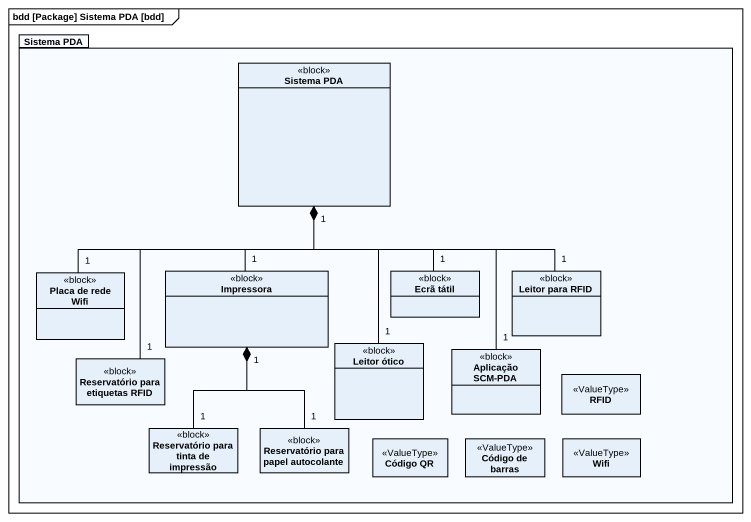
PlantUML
@startuml
mainframe bdd [Package] Sistema PDA [bdd]
hide circle
hide empty members
package "Sistema PDA" as Sistema_PDA {
  class "Sistema PDA" as Sistema_PDA_2 <<block>>
  class "Placa de rede Wifi" as Placa_de_rede_Wifi <<block>>
  class Impressora <<block>>
  class "Ecrã tátil" as Ecrã_tátil <<block>>
  class "Leitor para RFID" as Leitor_para_RFID <<block>>
  class "Leitor ótico" as Leitor_ótico <<block>>
  class "Aplicação SCM-PDA" as Aplicação_SCM_PDA <<block>>
  class "Reservatório para etiquetas RFID" as Reservatório_para_etiquetas <<block>>
  class RFID <<ValueType>>
  class "Reservatório para tinta de impressão" as Reservatório_para_tinta_de <<block>>
  class "Reservatório para papel autocolante" as Reservatório_para_papel <<block>>
  class "Código QR" as Código_QR <<ValueType>>
  class "Código de barras" as Código_de_barras <<ValueType>>
  class Wifi <<ValueType>>
}
Placa_de_rede_Wifi "1" -up-* Sistema_PDA_2
Impressora "1" -up-* Sistema_PDA_2
Ecrã_tátil "1" -up-* Sistema_PDA_2
Leitor_para_RFID "1" -up-* Sistema_PDA_2
Leitor_ótico "1" -up-* Sistema_PDA_2
Aplicação_SCM_PDA "1" -up-* Sistema_PDA_2
Reservatório_para_etiquetas "1" -up-* "1" Sistema_PDA_2
Reservatório_para_tinta_de "1" -up-* Impressora
Reservatório_para_papel "1" -up-* "1" Impressora
@enduml
